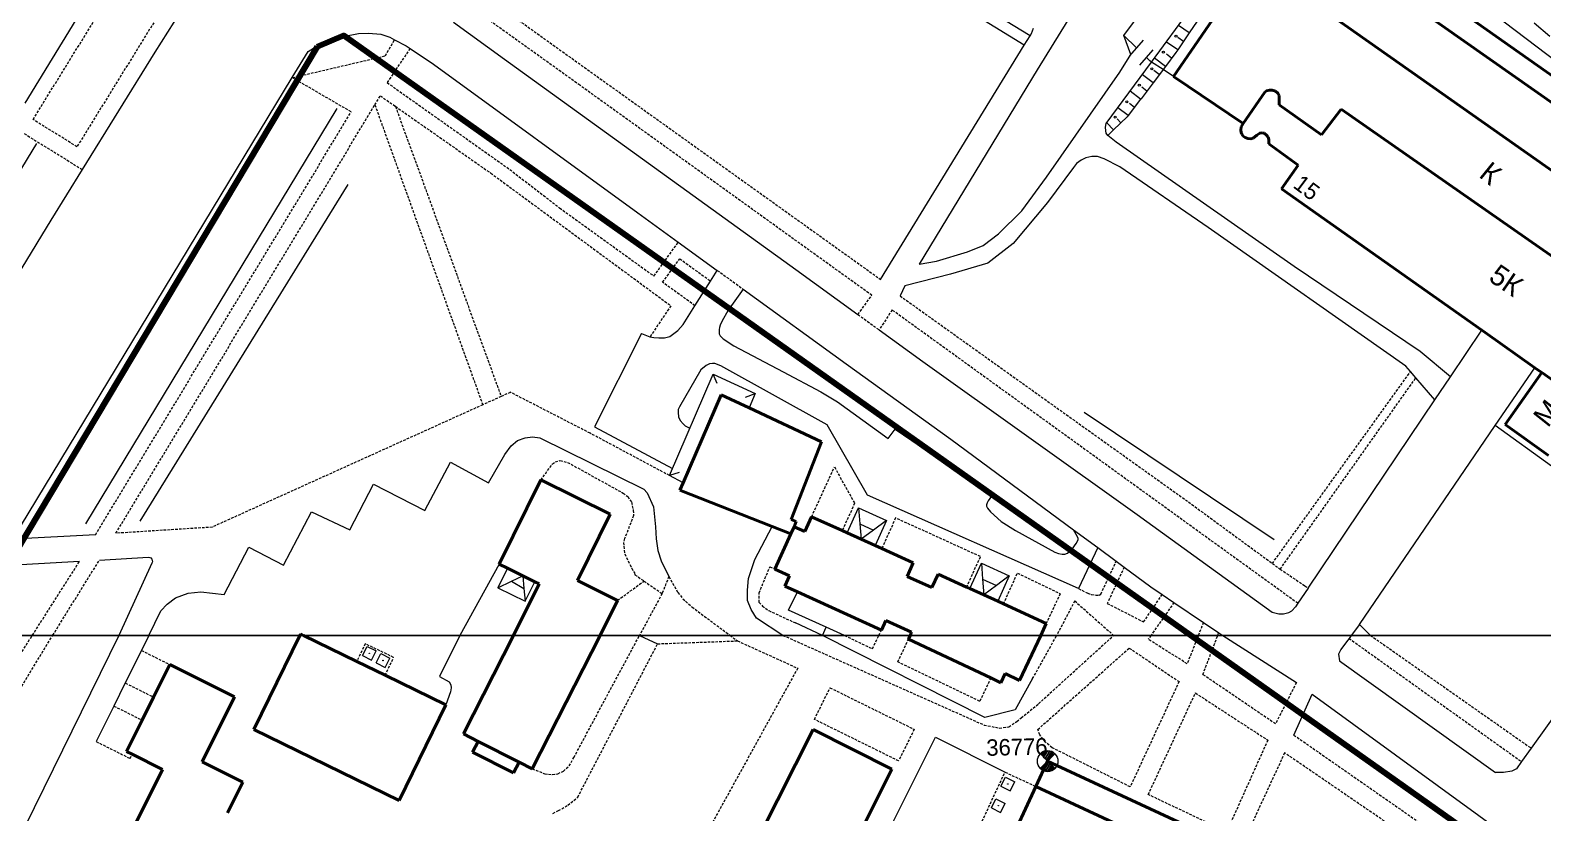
# Model space of a CAD drawing. Extents: x 1000 to 4000, y -5000 to -1000.
# Drawn here: x 2147.1 to 2441.4, y -2034.5 to -1882.3 of the extents above; entities that cross this region are included whole.
import ezdxf
from ezdxf.enums import TextEntityAlignment as Align

# ---------------------------------------------------------------- set-up
doc = ezdxf.new("R2010")
doc.units = 0
doc.header["$MEASUREMENT"] = 0
doc.linetypes.add('DASHED', pattern=[0.75, 0.5, -0.25])
for name, color, linetype in [('1', 7, 'CONTINUOUS'), ('11', 7, 'CONTINUOUS'), ('13', 7, 'CONTINUOUS'), ('17', 7, 'CONTINUOUS'), ('2', 7, 'CONTINUOUS'), ('24', 7, 'CONTINUOUS'), ('37', 7, 'CONTINUOUS'), ('40', 7, 'CONTINUOUS'), ('6', 7, 'CONTINUOUS'), ('7', 7, 'CONTINUOUS'), ('границы команд_1', 10, 'CONTINUOUS')]:
    doc.layers.add(name, color=color, linetype=linetype)
doc.styles.get("Standard").update_dxf_attribs({"font": 'txt', "height": 0.2})

msp = doc.modelspace()

# ---------------------------------------------------------------- linework, layer by layer
at = {"layer": '1', "color": 253, "linetype": 'Continuous', "lineweight": 0}
for p, q in [((2000, -2000), (3000, -2000)), ((3000, -2000), (2000, -2000))]:
    msp.add_line(p, q, dxfattribs=at)
at = {"layer": '11', "color": 253, "linetype": 'Continuous', "lineweight": 0}
for p, q in [((2340.54, -1885.24), (2305.58, -1863.66)), ((2359.92, -1883.34), (2374.46, -1863.47)), ((2427.73, -1875.95), (2444.35, -1888.6)), ((2362.4, -1885.76), (2359.92, -1883.34)), ((2361.09, -1887.27), (2363.71, -1884.25)), ((2362.99, -1889.12), (2365.61, -1886.1)), ((2364.98, -1888.27), (2364.3, -1887.61)), ((2365.32, -1888.5), (2364.98, -1888.27)), ((2367.55, -1889.94), (2365.32, -1888.5)), ((2369.6, -1891.28), (2367.55, -1889.94)), ((2266.09, -1941.31), (2256.91, -1959.43)), ((2256.91, -1959.43), (2272.09, -1967.54)), ((2443.12, -1967.1), (2432.17, -1959.21)), ((2238.39, -1986.15), (2230.7, -2000)), ((2301.26, -2000), (2296.04, -1997.59)), ((2230.7, -2000), (2226.76, -2007.98)), ((2332.88, -2015.98), (2301.26, -2000)), ((2226.76, -2007.98), (2228.62, -2009.06)), ((2228.62, -2009.06), (2228.97, -2009.65)), ((2228.97, -2009.65), (2229.01, -2010.19)), ((2342.16, -2008.42), (2338.77, -2014.47)), ((2228.92, -2010.97), (2228.01, -2013.53)), ((2229.01, -2010.19), (2228.92, -2010.97)), ((2338.77, -2014.47), (2332.88, -2015.98)), ((2303.84, -2058.63), (2323.28, -2019.82)), ((2323.28, -2019.82), (2336.79, -2026.59))]:
    msp.add_line(p, q, dxfattribs=at)
at = {"layer": '13', "color": 253, "linetype": 'Continuous', "lineweight": 40}
for p, q in [((2397.9, -1859.23), (2481.54, -1918.15)), ((2486.68, -1927.04), (2395.32, -1862.77)), ((2369.6, -1891.28), (2384.97, -1868.94)), ((2396.93, -1877.1), (2482.73, -1937.41)), ((2383.1, -1900.44), (2369.6, -1891.28)), ((2383.1, -1900.44), (2387.35, -1894.37)), ((2387.35, -1894.37), (2387.69, -1894.1)), ((2387.69, -1894.1), (2388.22, -1893.96)), ((2388.22, -1893.96), (2388.76, -1893.96)), ((2388.76, -1893.96), (2389.42, -1894.16)), ((2389.42, -1894.16), (2389.89, -1894.57)), ((2389.89, -1894.57), (2390.12, -1895)), ((2390.12, -1895), (2390.15, -1895.8)), ((2390.15, -1895.8), (2390.14, -1896.82)), ((2390.14, -1896.82), (2398.35, -1902.65)), ((2398.35, -1902.65), (2402.18, -1897.67)), ((2402.18, -1897.67), (2449.27, -1930.51)), ((2382.76, -1901.07), (2383.1, -1900.44)), ((2382.69, -1901.74), (2382.76, -1901.07)), ((2382.72, -1902.17), (2382.69, -1901.74)), ((2382.86, -1902.54), (2382.72, -1902.17)), ((2383.1, -1902.9), (2382.86, -1902.54)), ((2383.53, -1903.17), (2383.1, -1902.9)), ((2384.06, -1903.35), (2383.53, -1903.17)), ((2384.61, -1903.43), (2384.06, -1903.35)), ((2385.05, -1903.33), (2384.61, -1903.43)), ((2385.8, -1902.72), (2385.05, -1903.33)), ((2386.36, -1902.35), (2385.8, -1902.72)), ((2386.84, -1902.27), (2386.36, -1902.35)), ((2387.21, -1902.33), (2386.84, -1902.27)), ((2387.68, -1902.74), (2387.21, -1902.33)), ((2388, -1903.13), (2387.68, -1902.74)), ((2388.13, -1903.55), (2388, -1903.13)), ((2388.14, -1904.41), (2388.13, -1903.55)), ((2393.83, -1908.54), (2388.14, -1904.41)), ((2390.57, -1913.19), (2393.83, -1908.54)), ((2429.56, -1940.67), (2390.57, -1913.19)), ((2430.21, -1941.13), (2429.56, -1940.67)), ((2439.87, -1947.94), (2430.21, -1941.13)), ((2440.53, -1948.4), (2439.87, -1947.94)), ((2441.21, -1948.88), (2434.07, -1959.02)), ((2441.21, -1948.88), (2440.53, -1948.4)), ((2449.69, -1954.86), (2441.21, -1948.88)), ((2434.07, -1959.02), (2442.55, -1965))]:
    msp.add_line(p, q, dxfattribs=at)
at = {"layer": '2', "color": 253, "linetype": 'Continuous', "lineweight": 0}
msp.add_circle((2345.08, -2024.45), 2, dxfattribs=at)
msp.add_3dface([(2343.66, -2025.86), (2345.08, -2024.45), (2343.66, -2025.86)], dxfattribs=at)
at = {"layer": '24', "color": 253, "linetype": 'Continuous', "lineweight": 0}
for p, q in [((2356.6, -1868.09), (2343.03, -1890.04)), ((2341.69, -1883.37), (2319.88, -1870.12)), ((2146.12, -1896.5), (2161.07, -1872.11)), ((2171.44, -1886.6), (2176.39, -1878.78)), ((2365.32, -1888.5), (2373.03, -1878.02)), ((2208.03, -1883.55), (2211.03, -1882.94)), ((2211.03, -1882.94), (2212.97, -1882.89)), ((2212.97, -1882.89), (2215.32, -1883.09)), ((2215.32, -1883.09), (2217.1, -1883.65)), ((2229.52, -1880.72), (2239.41, -1887.91)), ((2341.69, -1883.37), (2341.97, -1882.92)), ((2341.97, -1882.92), (2342.31, -1881.89)), ((2361.29, -1887.04), (2359.92, -1883.34)), ((2201.22, -1886.42), (2202.95, -1885.36)), ((2202.95, -1885.36), (2204.46, -1884.62)), ((2204.46, -1884.62), (2208.03, -1883.55)), ((2217.1, -1883.65), (2218.03, -1884.15)), ((2218.03, -1884.15), (2220.26, -1885.34)), ((2220.26, -1885.34), (2221.04, -1885.86)), ((2221.04, -1885.86), (2225.57, -1888.91)), ((2312.57, -1930.77), (2340.54, -1885.24)), ((2340.54, -1885.24), (2341.69, -1883.37)), ((2157.3, -1909.42), (2171.44, -1886.6)), ((2198.13, -1891.53), (2201.22, -1886.42)), ((2225.57, -1888.91), (2265.35, -1917.82)), ((2239.41, -1887.91), (2269.76, -1909.87)), ((2356.5, -1900.48), (2365.32, -1888.5)), ((2359.12, -1890.44), (2361.29, -1887.04)), ((2143.75, -1981.27), (2198.13, -1891.53)), ((2343.03, -1890.04), (2320.12, -1927.84)), ((2344.87, -1910.89), (2359.12, -1890.44)), ((2356.34, -1901.18), (2356.5, -1900.48)), ((2356.39, -1901.85), (2356.34, -1901.18)), ((2356.5, -1902.3), (2356.39, -1901.85)), ((2356.77, -1902.81), (2356.5, -1902.3)), ((2358.44, -1904.07), (2356.77, -1902.81)), ((2393.02, -1928.29), (2358.44, -1904.07)), ((2151.22, -1919.23), (2157.3, -1909.42)), ((2350.11, -1909.02), (2345.06, -1915.83)), ((2350.73, -1908.22), (2350.11, -1909.02)), ((2351.62, -1907.56), (2350.73, -1908.22)), ((2352.53, -1907.13), (2351.62, -1907.56)), ((2353.67, -1906.9), (2352.53, -1907.13)), ((2354.76, -1906.9), (2353.67, -1906.9)), ((2356.1, -1907.3), (2354.76, -1906.9)), ((2359.14, -1908.85), (2356.1, -1907.3)), ((2376.32, -1920.67), (2359.14, -1908.85)), ((2269.76, -1909.87), (2296.09, -1928.82)), ((2340.06, -1917.44), (2344.87, -1910.89)), ((2265.35, -1917.82), (2273.23, -1923.53)), ((2335.53, -1921.92), (2340.06, -1917.44)), ((2345.06, -1915.83), (2338.38, -1923.77)), ((2128.29, -1956.6), (2151.22, -1919.23)), ((2414.79, -1947.63), (2376.32, -1920.67)), ((2273.23, -1923.53), (2280.81, -1929.01)), ((2329.48, -1925.41), (2332.56, -1924.21)), ((2332.56, -1924.21), (2335.53, -1921.92)), ((2338.38, -1923.77), (2333.47, -1927.59)), ((2320.12, -1927.84), (2323.44, -1927.2)), ((2323.44, -1927.2), (2329.48, -1925.41)), ((2279.5, -1931.09), (2280.81, -1929.01)), ((2296.09, -1928.82), (2308.17, -1937.59)), ((2326.18, -1929.76), (2317.28, -1932.04)), ((2333.47, -1927.59), (2326.18, -1929.76)), ((2417.55, -1944.81), (2393.02, -1928.29)), ((2276.47, -1935.88), (2279.5, -1931.09)), ((2285.86, -1932.67), (2282.93, -1936.77)), ((2285.86, -1932.67), (2305.88, -1947.16)), ((2317.28, -1932.04), (2316.37, -1933.97)), ((2274.16, -1939.52), (2276.47, -1935.88)), ((2281.7, -1938.97), (2281.36, -1939.67)), ((2282.93, -1936.77), (2281.7, -1938.97)), ((2266.09, -1941.31), (2267.7, -1941.97)), ((2267.7, -1941.97), (2268.48, -1942.1)), ((2268.48, -1942.1), (2269.43, -1942.14)), ((2269.43, -1942.14), (2270.53, -1942.14)), ((2270.53, -1942.14), (2271.61, -1941.88)), ((2271.61, -1941.88), (2273.13, -1940.68)), ((2273.13, -1940.68), (2274.16, -1939.52)), ((2281.24, -1940.13), (2281.16, -1940.5)), ((2281.16, -1940.5), (2281.16, -1940.94)), ((2281.16, -1940.94), (2281.16, -1941.35)), ((2281.16, -1941.35), (2281.37, -1941.76)), ((2281.36, -1939.67), (2281.24, -1940.13)), ((2281.37, -1941.76), (2281.94, -1942.3)), ((2312.3, -1940.59), (2320.78, -1946.75)), ((2423.45, -1949.75), (2429.56, -1940.67)), ((2281.94, -1942.3), (2284.06, -1943.69)), ((2284.06, -1943.69), (2293.61, -1948.75)), ((2423.45, -1949.75), (2417.55, -1944.81)), ((2278.67, -1947.51), (2277.59, -1948.35)), ((2279.28, -1947.18), (2278.67, -1947.51)), ((2279.86, -1947.12), (2279.28, -1947.18)), ((2280.33, -1947.15), (2279.86, -1947.12)), ((2281.53, -1947.6), (2280.33, -1947.15)), ((2302.21, -1959.06), (2281.53, -1947.6)), ((2305.88, -1947.16), (2326.26, -1961.84)), ((2320.78, -1946.75), (2362.49, -1976.51)), ((2415.7, -1948.69), (2414.79, -1947.63)), ((2432.17, -1959.21), (2439.87, -1947.94)), ((2277.59, -1948.35), (2273.45, -1955.57)), ((2293.61, -1948.75), (2300.96, -1952.62)), ((2416.74, -1949.89), (2415.7, -1948.69)), ((2420.45, -1954.2), (2416.74, -1949.89)), ((2420.45, -1954.2), (2423.45, -1949.75)), ((2300.96, -1952.62), (2304.2, -1954.56)), ((2273.45, -1955.57), (2273.2, -1956.1)), ((2273.2, -1956.1), (2273.2, -1956.63)), ((2273.2, -1956.63), (2273.26, -1957.49)), ((2304.2, -1954.56), (2314.06, -1961.73)), ((2395.8, -1990.82), (2420.45, -1954.2)), ((2273.26, -1957.49), (2273.62, -1958.21)), ((2273.62, -1958.21), (2274.15, -1958.85)), ((2274.15, -1958.85), (2274.56, -1959.27)), ((2274.56, -1959.27), (2275.47, -1959.7)), ((2310.03, -1972.71), (2302.21, -1959.06)), ((2405.75, -1997.86), (2432.17, -1959.21)), ((2240.74, -1963.14), (2241.95, -1962.08)), ((2241.95, -1962.08), (2243.41, -1961.56)), ((2243.41, -1961.56), (2244.83, -1961.42)), ((2244.83, -1961.42), (2246.26, -1961.57)), ((2246.26, -1961.57), (2266.53, -1971.55)), ((2314.06, -1961.73), (2315.42, -1959.88)), ((2315.42, -1959.88), (2334.3, -1972.76)), ((2326.26, -1961.84), (2350.11, -1979.45)), ((2236.33, -1970.34), (2239.47, -1964.82)), ((2239.47, -1964.82), (2240.74, -1963.14)), ((2223.91, -1975.71), (2228.88, -1966.31)), ((2228.88, -1966.31), (2236.33, -1970.34)), ((2209.3, -1979.47), (2213.9, -1970.62)), ((2213.9, -1970.62), (2223.91, -1975.71)), ((2266.53, -1971.55), (2267.18, -1972.31)), ((2267.18, -1972.31), (2268.41, -1975.02)), ((2351.09, -1990.9), (2310.03, -1972.71)), ((2333.32, -1974.23), (2333.2, -1974.61)), ((2333.53, -1973.82), (2333.32, -1974.23)), ((2334.3, -1972.76), (2333.53, -1973.82)), ((2196.39, -1986.34), (2201.86, -1976)), ((2201.86, -1976), (2209.3, -1979.47)), ((2268.41, -1975.02), (2268.76, -1978.87)), ((2333.2, -1974.61), (2333.2, -1974.88)), ((2333.2, -1974.88), (2333.38, -1975.23)), ((2333.38, -1975.23), (2333.94, -1975.96)), ((2333.94, -1975.96), (2336.02, -1977.87)), ((2362.49, -1976.51), (2388.75, -1995.49)), ((2159.85, -1980.42), (2143.75, -1981.27)), ((2268.76, -1978.87), (2268.95, -1981.23)), ((2288.13, -1985.24), (2291.47, -1978.85)), ((2336.02, -1977.87), (2338.8, -1979.63)), ((2338.8, -1979.63), (2346.49, -1983.8)), ((2350.11, -1979.45), (2354.82, -1982.93)), ((2350.62, -1980.39), (2350.11, -1979.45)), ((2351, -1981.07), (2350.62, -1980.39)), ((2184.88, -1992.04), (2189.7, -1982.86)), ((2189.7, -1982.86), (2196.39, -1986.34)), ((2268.95, -1981.23), (2269.22, -1983.47)), ((2348.92, -1984.01), (2349.86, -1983.24)), ((2349.86, -1983.24), (2350.65, -1982.15)), ((2350.65, -1982.15), (2351, -1981.42)), ((2351, -1981.42), (2351, -1981.07)), ((2354.82, -1982.93), (2351.09, -1990.9)), ((2354.82, -1982.93), (2358.43, -1985.59)), ((2140.57, -1986.51), (2156.74, -1985.58)), ((2160.6, -1985.35), (2170.07, -1984.81)), ((2170.82, -1985.98), (2164.36, -2000)), ((2170.07, -1984.81), (2170.39, -1984.84)), ((2170.39, -1984.84), (2170.58, -1984.95)), ((2170.58, -1984.95), (2170.77, -1985.16)), ((2170.77, -1985.16), (2170.88, -1985.46)), ((2170.9, -1985.67), (2170.82, -1985.98)), ((2170.88, -1985.46), (2170.9, -1985.67)), ((2269.22, -1983.47), (2269.88, -1985.48)), ((2269.88, -1985.48), (2271.37, -1988.54)), ((2286.91, -1988.91), (2288.13, -1985.24)), ((2346.49, -1983.8), (2347.18, -1984.09)), ((2347.18, -1984.09), (2347.89, -1984.24)), ((2347.89, -1984.24), (2348.42, -1984.21)), ((2348.42, -1984.21), (2348.92, -1984.01)), ((2358.43, -1985.59), (2359.99, -1986.75)), ((2286.72, -1991.18), (2286.91, -1988.91)), ((2359.99, -1986.75), (2365.16, -1990.57)), ((2175.38, -1992.73), (2177.86, -1991.82)), ((2177.86, -1991.82), (2180.31, -1991.52)), ((2180.31, -1991.52), (2184.88, -1992.04)), ((2286.72, -1993.21), (2286.72, -1991.18)), ((2294.66, -1995.09), (2296.43, -1991.55)), ((2365.16, -1990.57), (2367.36, -1992.06)), ((2367.36, -1992.06), (2369.66, -1993.61)), ((2395.8, -1990.82), (2393.75, -1993.76)), ((2172.56, -1995.22), (2173.8, -1993.9)), ((2173.8, -1993.9), (2175.38, -1992.73)), ((2287.38, -1994.96), (2286.72, -1993.21)), ((2288.41, -1996.65), (2287.38, -1994.96)), ((2302, -1998.38), (2294.66, -1995.09)), ((2369.66, -1993.61), (2375.43, -1997.51)), ((2392.59, -1995.23), (2393.28, -1994.43)), ((2393.75, -1993.76), (2393.28, -1994.43)), ((2170.22, -2000), (2172.56, -1995.22)), ((2293.59, -2000), (2288.41, -1996.65)), ((2375.43, -1997.51), (2378.37, -1999.5)), ((2388.75, -1995.49), (2390.08, -1995.83)), ((2390.08, -1995.83), (2390.99, -1995.78)), ((2390.99, -1995.78), (2391.99, -1995.54)), ((2391.99, -1995.54), (2392.59, -1995.23)), ((2405.75, -1997.86), (2404.16, -2000)), ((2405.75, -1997.86), (2406.05, -1998.12)), ((2406.05, -1998.12), (2407.9, -2000)), ((2164.36, -2000), (2140.96, -2047.71)), ((2170.22, -2000), (2168.77, -2002.93)), ((2265.68, -2000), (2269.2, -2001.64)), ((2301.26, -2000), (2302, -1998.38)), ((2305.57, -2000), (2302, -1998.38)), ((2378.37, -1999.5), (2379.16, -2000)), ((2379.16, -2000), (2393.48, -2009.19)), ((2403.73, -2000.59), (2403.23, -2001.26)), ((2404.16, -2000), (2403.73, -2000.59)), ((2454.84, -2000), (2439.17, -2021.94)), ((2168.77, -2002.93), (2165.63, -2009.26)), ((2402.11, -2002.72), (2401.68, -2003.67)), ((2401.68, -2003.67), (2401.85, -2004.93)), ((2403.23, -2001.26), (2402.11, -2002.72)), ((2401.85, -2004.93), (2432.21, -2026.68)), ((2165.63, -2009.26), (2163.4, -2013.74)), ((2392.99, -2019.38), (2396.53, -2011.41)), ((2396.53, -2011.41), (2468.72, -2063.94)), ((2163.4, -2013.74), (2159.97, -2020.65)), ((2437.3, -2024.56), (2436.3, -2025.95)), ((2439.17, -2021.94), (2437.3, -2024.56)), ((2433.78, -2026.69), (2432.21, -2026.68)), ((2435.41, -2026.4), (2433.78, -2026.69)), ((2436.3, -2025.95), (2435.41, -2026.4))]:
    msp.add_line(p, q, dxfattribs=at)
at = {"layer": '24', "color": 253, "linetype": 'DASHED', "lineweight": 0}
for p, q in [((2229.32, -1871.19), (2312.57, -1930.77)), ((2147.68, -1899.67), (2164.97, -1871.73)), ((2254.07, -1893.02), (2227.6, -1874.04)), ((2173.53, -1877.02), (2156.23, -1904.97)), ((2216.23, -1887.3), (2218.03, -1884.15)), ((2221.04, -1885.86), (2216.57, -1892.5)), ((2198.13, -1891.53), (2216.23, -1887.3)), ((2209.58, -1898.19), (2198.13, -1891.53)), ((2214.19, -1896.83), (2215.26, -1895.07)), ((2215.26, -1895.07), (2218.18, -1897.11)), ((2216.57, -1892.5), (2240.43, -1909.38)), ((2310.88, -1933.86), (2254.07, -1893.02)), ((2163.82, -1980.14), (2214.19, -1896.83)), ((2214.19, -1896.83), (2235.18, -1955.16)), ((2218.18, -1897.11), (2238.76, -1953.55)), ((2218.18, -1897.11), (2236.75, -1910.1)), ((2156.23, -1904.97), (2147.68, -1899.67)), ((2159.85, -1980.42), (2209.58, -1898.19)), ((2145.98, -1902.42), (2157.3, -1909.42)), ((2240.43, -1909.38), (2250.14, -1916.87)), ((2236.75, -1910.1), (2271.78, -1935.9)), ((2250.14, -1916.87), (2268.48, -1930.11)), ((2268.48, -1930.11), (2273.23, -1923.53)), ((2270.18, -1931.34), (2273.5, -1926.75)), ((2273.5, -1926.75), (2279.5, -1931.09)), ((2280.81, -1929.01), (2285.86, -1932.67)), ((2276.47, -1935.88), (2270.18, -1931.34)), ((2271.78, -1935.9), (2267.7, -1941.97)), ((2308.17, -1937.59), (2310.88, -1933.86)), ((2316.37, -1933.97), (2372.5, -1974.06)), ((2308.17, -1937.59), (2312.3, -1940.59)), ((2314.82, -1936.72), (2312.3, -1940.59)), ((2393.75, -1993.76), (2314.82, -1936.72)), ((2388.81, -1986.01), (2415.7, -1948.69)), ((2390.33, -1987.12), (2416.74, -1949.89)), ((2238.76, -1953.55), (2235.18, -1955.16)), ((2240.57, -1952.73), (2238.76, -1953.55)), ((2256.08, -1960.69), (2240.57, -1952.73)), ((2235.18, -1955.16), (2182.59, -1978.92)), ((2271.49, -1968.91), (2256.08, -1960.69)), ((2246.48, -1969.78), (2248.72, -1966.67)), ((2248.72, -1966.67), (2249.33, -1966.25)), ((2249.33, -1966.25), (2250.21, -1966.02)), ((2250.21, -1966.02), (2251.7, -1966.36)), ((2251.7, -1966.36), (2262.48, -1972.33)), ((2299.16, -1976.92), (2303.61, -1967.25)), ((2303.61, -1967.25), (2307.53, -1974.32)), ((2262.48, -1972.33), (2263.39, -1973.01)), ((2263.39, -1973.01), (2264.12, -1974.08)), ((2264.12, -1974.08), (2264.47, -1975.69)), ((2307.53, -1974.32), (2305.12, -1979.62)), ((2372.5, -1974.06), (2388.81, -1986.01)), ((2264.5, -1976.72), (2262.79, -1981.19)), ((2264.47, -1975.69), (2264.5, -1976.72)), ((2315.5, -1977.17), (2312.8, -1983.12)), ((2332.02, -1984.68), (2315.5, -1977.17)), ((2182.57, -1978.96), (2163.82, -1980.14)), ((2182.59, -1978.92), (2182.57, -1978.96)), ((2262.79, -1981.19), (2262.56, -1981.99)), ((2262.56, -1981.99), (2262.63, -1982.68)), ((2262.63, -1982.68), (2262.82, -1984.17)), ((2147.54, -2000), (2156.74, -1985.58)), ((2151.5, -2000), (2160.6, -1985.35)), ((2262.82, -1984.17), (2264.16, -1986.92)), ((2329.32, -1990.63), (2332.02, -1984.68)), ((2355.43, -1991.98), (2358.43, -1985.59)), ((2388.81, -1986.01), (2390.33, -1987.12)), ((2264.16, -1986.92), (2264.69, -1987.84)), ((2264.69, -1987.84), (2264.8, -1988.22)), ((2264.8, -1988.22), (2266.56, -1989.44)), ((2271.37, -1988.54), (2270.08, -1991.88)), ((2271.37, -1988.54), (2273.16, -1991.69)), ((2288.93, -1991.74), (2291.05, -1986.69)), ((2291.05, -1986.69), (2292.01, -1987.1)), ((2336.49, -1993.89), (2339.2, -1987.91)), ((2339.2, -1987.91), (2347.55, -1991.9)), ((2359.99, -1986.75), (2356.68, -1993.77)), ((2390.33, -1987.12), (2395.13, -1990.36)), ((2261.4, -1993.2), (2266.56, -1989.44)), ((2270.08, -1991.88), (2265.68, -2000)), ((2266.56, -1989.44), (2270.08, -1991.88)), ((2273.16, -1991.69), (2274.1, -1992.87)), ((2288.93, -1992.83), (2288.93, -1991.74)), ((2347.55, -1991.9), (2344.8, -1997.66)), ((2351.09, -1990.9), (2352.88, -1991.79)), ((2352.88, -1991.79), (2353.65, -1992.07)), ((2353.65, -1992.07), (2354.46, -1992.15)), ((2354.46, -1992.15), (2355.11, -1992.15)), ((2355.11, -1992.15), (2355.43, -1991.98)), ((2363.75, -1997.4), (2367.36, -1992.06)), ((2395.13, -1990.36), (2395.8, -1990.82)), ((2274.1, -1992.87), (2275.88, -1994.47)), ((2275.88, -1994.47), (2283.3, -2000)), ((2288.98, -1993.58), (2288.93, -1992.83)), ((2288.98, -1993.58), (2289.59, -1994.29)), ((2289.59, -1994.29), (2290.82, -1995.19)), ((2350.36, -1993.3), (2346.85, -2000)), ((2350.36, -1993.3), (2357.93, -2000)), ((2356.68, -1993.77), (2363.75, -1997.4)), ((2369.66, -1993.61), (2365.21, -2000)), ((2290.82, -1995.19), (2296.04, -1997.59)), ((2374.43, -2000), (2375.43, -1997.51)), ((2114.64, -2060.43), (2151.5, -2000)), ((2130.79, -2026.64), (2147.54, -2000)), ((2252.91, -2023.74), (2265.68, -2000)), ((2283.3, -2000), (2284.73, -2001.07)), ((2293.59, -2000), (2332.73, -2017.44)), ((2305.57, -2000), (2310.98, -2002.6)), ((2310.98, -2002.6), (2312.24, -2000)), ((2312.24, -2000), (2312.75, -1998.96)), ((2315.95, -2005.15), (2318, -2000.71)), ((2342.16, -2008.42), (2346.85, -2000)), ((2343.32, -2013.29), (2357.93, -2000)), ((2365.21, -2000), (2364.67, -2000.77)), ((2372.23, -2005.52), (2364.67, -2000.77)), ((2374.43, -2000), (2372.23, -2005.52)), ((2375.3, -2007.62), (2378.18, -2000)), ((2378.18, -2000), (2378.37, -1999.5)), ((2403.73, -2000.59), (2437.3, -2024.56)), ((2407.9, -2000), (2439.17, -2021.94)), ((2168.77, -2002.93), (2174.31, -2005.69)), ((2253.66, -2031.46), (2269.2, -2001.64)), ((2269.2, -2001.64), (2284.73, -2001.07)), ((2284.73, -2001.07), (2296.45, -2006.39)), ((2343.17, -2018.29), (2360.97, -2002.47)), ((2360.97, -2002.47), (2370.65, -2008.99)), ((2296.45, -2006.39), (2277.54, -2040.62)), ((2331.86, -2012.83), (2315.95, -2005.15)), ((2165.63, -2009.26), (2171.15, -2012.02)), ((2334.04, -2008.29), (2331.86, -2012.83)), ((2370.65, -2008.99), (2361.14, -2029.46)), ((2389.42, -2017.21), (2375.3, -2007.62)), ((2393.48, -2009.19), (2389.42, -2017.21)), ((2299.71, -2016.34), (2302.74, -2010.19)), ((2302.74, -2010.19), (2319.12, -2018.27)), ((2364.66, -2030.96), (2373.84, -2011.2)), ((2373.84, -2011.2), (2387.91, -2020.38)), ((2163.4, -2013.74), (2168.92, -2016.49)), ((2339.94, -2016.06), (2343.32, -2013.29)), ((2316.09, -2024.42), (2299.71, -2016.34)), ((2319.12, -2018.27), (2316.09, -2024.42)), ((2332.73, -2017.44), (2335.68, -2018.02)), ((2335.68, -2018.02), (2337.54, -2017.78)), ((2337.54, -2017.78), (2339.11, -2016.73)), ((2339.11, -2016.73), (2339.94, -2016.06)), ((2343.55, -2019.34), (2343.17, -2018.29)), ((2159.97, -2020.65), (2166.56, -2023.94)), ((2344.68, -2020.78), (2343.55, -2019.34)), ((2345.97, -2021.84), (2344.68, -2020.78)), ((2387.91, -2020.38), (2379.91, -2038.21)), ((2392.99, -2019.38), (2465.48, -2069.9)), ((2166.56, -2023.94), (2166.97, -2023.12)), ((2252, -2025.4), (2252.91, -2023.74)), ((2361.14, -2029.46), (2345.97, -2021.84)), ((2391.19, -2022.85), (2383.49, -2039.47)), ((2414.31, -2038.67), (2391.19, -2022.85)), ((2244.8, -2025.97), (2247.25, -2026.91)), ((2247.25, -2026.91), (2248.68, -2027.07)), ((2248.68, -2027.07), (2249.81, -2026.91)), ((2249.81, -2026.91), (2250.87, -2026.39)), ((2250.87, -2026.39), (2252, -2025.4)), ((2249.89, -2034.09), (2251.71, -2033.03)), ((2251.71, -2033.03), (2253.66, -2031.46)), ((2379.91, -2038.21), (2364.66, -2030.96)), ((2248.84, -2034.62), (2249.89, -2034.09))]:
    msp.add_line(p, q, dxfattribs=at)
at = {"layer": '37', "color": 253, "linetype": 'Continuous', "lineweight": 0}
for p, q in [((2374.92, -1879.54), (2372.65, -1882.84)), ((2372.65, -1882.84), (2370.39, -1886.13)), ((2372.65, -1882.84), (2370.55, -1881.39)), ((2442.79, -1883.55), (2439.74, -1880.97)), ((2370.39, -1886.13), (2368.18, -1884.62)), ((2370.39, -1886.13), (2370.05, -1886.62)), ((2371.52, -1884.49), (2370.39, -1883.71)), ((2368, -1889.34), (2365.88, -1887.74)), ((2370.05, -1886.62), (2368, -1889.34)), ((2369.2, -1887.75), (2368.19, -1886.98)), ((2365.59, -1892.54), (2363.51, -1890.97)), ((2368, -1889.34), (2365.59, -1892.54)), ((2366.79, -1890.94), (2365.76, -1890.16)), ((2363.18, -1895.73), (2361.14, -1894.17)), ((2365.59, -1892.54), (2363.26, -1895.63)), ((2364.4, -1894.14), (2363.4, -1893.38)), ((2360.75, -1898.91), (2358.77, -1897.39)), ((2363.18, -1895.73), (2360.75, -1898.91)), ((2361.97, -1897.32), (2361.01, -1896.59)), ((2363.26, -1895.63), (2363.18, -1895.73)), ((2357.91, -1901.71), (2356.59, -1900.35)), ((2360.55, -1899.17), (2357.91, -1901.71)), ((2359.35, -1900.33), (2358.62, -1899.57)), ((2360.75, -1898.91), (2360.55, -1899.17)), ((2357.91, -1901.71), (2356.77, -1902.81))]:
    msp.add_line(p, q, dxfattribs=at)
for centre in [(2370.06, -1883.48), (2367.6, -1886.57), (2365.34, -1889.8), (2362.92, -1892.98), (2360.49, -1896.22), (2358.24, -1899.2)]:
    msp.add_circle(centre, 0.2, dxfattribs=at)
at = {"layer": '40', "color": 253, "linetype": 'Continuous', "lineweight": 0}
for p, q in [((2157.96, -1978.32), (2206.85, -1897.55)), ((2128.38, -1937.16), (2148.4, -1904.37)), ((2168.53, -1977.8), (2208.97, -1912.3)), ((2352.17, -1956.59), (2389.14, -1981.33))]:
    msp.add_line(p, q, dxfattribs=at)
at = {"layer": '6', "color": 253, "linetype": 'Continuous', "lineweight": 40}
for p, q in [((2274.15, -1970.32), (2281.55, -1953.2)), ((2281.55, -1953.2), (2286.99, -1955.75)), ((2286.99, -1955.75), (2301.09, -1962.37)), ((2301.09, -1962.37), (2295.16, -1977.46)), ((2238.39, -1986.15), (2246.48, -1969.78)), ((2246.48, -1969.78), (2259.97, -1976.45)), ((2273.51, -1971.79), (2274.15, -1970.32)), ((2291.47, -1978.85), (2273.51, -1971.79)), ((2259.97, -1976.45), (2253.6, -1989.35)), ((2295.16, -1977.46), (2296.15, -1977.86)), ((2299.16, -1976.92), (2297.85, -1979.81)), ((2305.12, -1979.62), (2299.16, -1976.92)), ((2295.11, -1980.28), (2291.47, -1978.85)), ((2295.11, -1980.28), (2292.01, -1987.1)), ((2295.76, -1978.86), (2295.11, -1980.28)), ((2296.15, -1977.86), (2295.76, -1978.86)), ((2297.85, -1979.81), (2295.76, -1978.86)), ((2306.08, -1980.06), (2305.12, -1979.62)), ((2308.8, -1981.3), (2306.08, -1980.06)), ((2311.51, -1982.53), (2308.8, -1981.3)), ((2312.8, -1983.12), (2311.51, -1982.53)), ((2318.94, -1985.91), (2312.8, -1983.12)), ((2239.97, -1986.93), (2238.39, -1986.15)), ((2317.74, -1988.53), (2318.94, -1985.91)), ((2242.95, -1988.4), (2239.97, -1986.93)), ((2245.32, -1989.58), (2242.95, -1988.4)), ((2292.01, -1987.1), (2294.86, -1988.39)), ((2294.86, -1988.39), (2293.94, -1990.41)), ((2322.56, -1990.72), (2317.74, -1988.53)), ((2323.76, -1988.1), (2322.56, -1990.72)), ((2329.32, -1990.63), (2323.76, -1988.1)), ((2246.14, -1989.99), (2241.19, -2000)), ((2246.14, -1989.99), (2245.32, -1989.58)), ((2253.6, -1989.35), (2261.4, -1993.2)), ((2293.94, -1990.41), (2296.43, -1991.55)), ((2296.43, -1991.55), (2312.75, -1998.96)), ((2329.93, -1990.91), (2329.32, -1990.63)), ((2332.65, -1992.14), (2329.93, -1990.91)), ((2335.37, -1993.38), (2332.65, -1992.14)), ((2261.4, -1993.2), (2258.04, -2000)), ((2336.49, -1993.89), (2335.37, -1993.38)), ((2344.8, -1997.66), (2336.49, -1993.89)), ((2312.75, -1998.96), (2313.59, -1997.11)), ((2313.59, -1997.11), (2318.62, -1999.4)), ((2344.8, -1997.66), (2343.73, -2000)), ((2190.65, -2018.29), (2199.58, -2000)), ((2199.58, -2000), (2199.72, -1999.72)), ((2199.72, -1999.72), (2200.29, -2000)), ((2200.29, -2000), (2210.67, -2005.07)), ((2231.43, -2019.16), (2241.19, -2000)), ((2258.04, -2000), (2244.8, -2025.97)), ((2318, -2000.71), (2318.34, -2000)), ((2318, -2000.71), (2334.04, -2008.29)), ((2318.34, -2000), (2318.62, -1999.4)), ((2339.59, -2008.76), (2343.73, -2000)), ((2171.15, -2012.02), (2174.31, -2005.69)), ((2174.31, -2005.69), (2186.89, -2011.96)), ((2210.67, -2005.07), (2216.18, -2007.76)), ((2216.18, -2007.76), (2228.01, -2013.53)), ((2334.04, -2008.29), (2335.96, -2009.2)), ((2335.96, -2009.2), (2336.79, -2007.44)), ((2336.79, -2007.44), (2339.59, -2008.76)), ((2168.92, -2016.49), (2171.15, -2012.02)), ((2186.89, -2011.96), (2180.57, -2024.62)), ((2228.01, -2013.53), (2218.94, -2032.11)), ((2165.88, -2022.58), (2168.92, -2016.49)), ((2218.94, -2032.11), (2190.65, -2018.29)), ((2289.11, -2038.88), (2299.46, -2018.33)), ((2299.46, -2018.33), (2314.78, -2026.04)), ((2234.27, -2020.61), (2231.43, -2019.16)), ((2233.2, -2022.7), (2234.27, -2020.61)), ((2234.27, -2020.61), (2242.24, -2024.67)), ((2166.97, -2023.12), (2165.88, -2022.58)), ((2172.9, -2026.08), (2166.97, -2023.12)), ((2241.17, -2026.76), (2233.2, -2022.7)), ((2345.08, -2024.45), (2342.79, -2029.38)), ((2375.92, -2038.78), (2345.08, -2024.45)), ((2158.23, -2055.48), (2172.9, -2026.08)), ((2180.57, -2024.62), (2188.5, -2028.58)), ((2242.24, -2024.67), (2241.17, -2026.76)), ((2244.8, -2025.97), (2242.24, -2024.67)), ((2314.78, -2026.04), (2304.43, -2046.59)), ((2188.5, -2028.58), (2185.54, -2034.53)), ((2337.11, -2041.64), (2342.79, -2029.38)), ((2342.79, -2029.38), (2373.63, -2043.71))]:
    msp.add_line(p, q, dxfattribs=at)
at = {"layer": '7', "color": 253, "linetype": 'Continuous', "lineweight": 0}
for p, q in [((2271.49, -1968.91), (2280.03, -1949.17)), ((2280.77, -1951.03), (2280.03, -1949.17)), ((2280.03, -1949.17), (2288.18, -1952.99)), ((2286.3, -1953.67), (2288.18, -1952.99)), ((2288.18, -1952.99), (2286.99, -1955.75)), ((2273.41, -1968.32), (2271.49, -1968.91)), ((2274.15, -1970.32), (2271.49, -1968.91)), ((2306.08, -1980.06), (2308.28, -1975.22)), ((2308.28, -1975.22), (2313.72, -1977.69)), ((2308.28, -1975.22), (2308.55, -1978.34)), ((2308.55, -1978.34), (2311.2, -1979.54)), ((2308.55, -1978.34), (2308.8, -1981.3)), ((2311.2, -1979.54), (2308.8, -1981.3)), ((2313.72, -1977.69), (2311.2, -1979.54)), ((2313.72, -1977.69), (2311.51, -1982.53)), ((2329.93, -1990.91), (2332.19, -1985.94)), ((2332.19, -1985.94), (2337.63, -1988.41)), ((2332.19, -1985.94), (2332.42, -1989.04)), ((2239.97, -1986.93), (2238.09, -1990.73)), ((2240.76, -1989.45), (2242.95, -1988.4)), ((2242.95, -1988.4), (2243.2, -1990.89)), ((2332.42, -1989.04), (2335.14, -1990.28)), ((2332.42, -1989.04), (2332.65, -1992.14)), ((2337.63, -1988.41), (2335.14, -1990.28)), ((2337.63, -1988.41), (2335.37, -1993.38)), ((2238.09, -1990.73), (2240.76, -1989.45)), ((2238.09, -1990.73), (2243.45, -1993.38)), ((2240.76, -1989.45), (2243.2, -1990.89)), ((2243.2, -1990.89), (2243.45, -1993.38)), ((2243.45, -1993.38), (2245.32, -1989.58)), ((2335.14, -1990.28), (2332.65, -1992.14)), ((2211.77, -2003.94), (2212.66, -2002.15)), ((2211.77, -2003.94), (2213.56, -2004.83)), ((2212.66, -2002.15), (2214.45, -2003.04)), ((2213.56, -2004.83), (2214.45, -2003.04)), ((2214.43, -2005.33), (2215.32, -2003.54)), ((2215.32, -2003.54), (2217.11, -2004.44)), ((2214.43, -2005.33), (2216.21, -2006.23)), ((2216.21, -2006.23), (2217.11, -2004.44)), ((2336, -2029.35), (2336.89, -2027.56)), ((2336, -2029.35), (2337.78, -2030.25)), ((2336.89, -2027.56), (2338.68, -2028.46)), ((2337.78, -2030.25), (2338.68, -2028.46)), ((2334.14, -2033.56), (2335.03, -2031.78)), ((2335.03, -2031.78), (2336.82, -2032.67)), ((2335.92, -2034.46), (2336.82, -2032.67)), ((2334.14, -2033.56), (2335.92, -2034.46))]:
    msp.add_line(p, q, dxfattribs=at)
at = {"layer": '7', "color": 253, "linetype": 'DASHED', "lineweight": 0}
for p, q in [((2212.31, -2001.63), (2210.67, -2005.07)), ((2217.84, -2004.28), (2212.31, -2001.63)), ((2216.18, -2007.76), (2217.84, -2004.28)), ((2331.08, -2038.88), (2336.79, -2026.59)), ((2336.79, -2026.59), (2342.79, -2029.38))]:
    msp.add_line(p, q, dxfattribs=at)
at = {"layer": '7', "color": 253, "linetype": 'Continuous', "lineweight": 0}
for centre in [(2213.11, -2003.49), (2215.77, -2004.89), (2337.34, -2028.91), (2335.48, -2033.12)]:
    msp.add_ellipse(centre, major_axis=(0.029, 0.029), ratio=1, start_param=5.033506454764728, end_param=11.31669176194431, dxfattribs=at)
at = {"layer": 'границы команд_1', "color": 6, "lineweight": 100}
msp.add_lwpolyline([(2202.96, -1885.55), (1968.34, -2278.57), (2709.12, -2695.15), (2878.09, -2362.16), (2873.74, -2354.57), (2208.14, -1883.34)], close=True, dxfattribs=at)

# ---------------------------------------------------------------- texts
at = {"layer": '17', "color": 253, "linetype": 'Continuous', "lineweight": 0}
for s, height, rotation, p in [('К', 4, 320.8893, (2431.27, -1910.14)), ('15', 3.2, 323.0714, (2395.5, -1912.94)), ('5К', 4, 325.6952, (2434.29, -1930.97)), ('М', 4, 51.6521, (2442.22, -1956.76))]:
    msp.add_text(s, height=height, rotation=rotation, dxfattribs=at).set_placement(p, align=Align.MIDDLE)
at = {"layer": '2', "color": 253, "linetype": 'Continuous', "lineweight": 0}
msp.add_text('36776', height=3.2, rotation=1.3939, dxfattribs=at).set_placement((2339.1, -2021.7), align=Align.MIDDLE)

# ---------------------------------------------------------------- meshes
mesh = msp.add_polyface(dxfattribs=at)
corners = [(2346.49, -2023.04), (2346.21, -2022.8), (2345.37, -2024.16), (2346.13, -2022.76), (2345.08, -2024.45), (2345.87, -2022.61), (2344.87, -2024.24), (2345.49, -2022.49), (2344.58, -2023.95), (2345.08, -2022.45), (2344.31, -2023.68), (2344.67, -2022.49), (2344.08, -2023.45), (2344.29, -2022.61), (2343.89, -2023.26), (2343.95, -2022.8), (2343.75, -2023.12), (2343.67, -2023.04), (2343.67, -2023.04)]
mesh.append_faces([[corners[k] for k in face] for face in [(0, 0, 1, 2), (2, 1, 3, 4), (4, 3, 5, 6), (6, 5, 7, 8), (8, 7, 9, 10), (10, 9, 11, 12), (12, 11, 13, 14), (14, 13, 15, 16), (16, 15, 18, 17)]], dxfattribs={"vtx0": -1, "vtx2": -1, "color": 253})
mesh = msp.add_polyface(dxfattribs=at)
corners = [(2346.49, -2025.86), (2346.21, -2026.1), (2346.41, -2025.78), (2345.87, -2026.29), (2346.27, -2025.64), (2345.49, -2026.41), (2346.08, -2025.45), (2345.08, -2026.45), (2345.85, -2025.22), (2344.67, -2026.41), (2345.58, -2024.95), (2344.29, -2026.29), (2345.29, -2024.66), (2344.03, -2026.14), (2345.08, -2024.45), (2343.95, -2026.1), (2344.79, -2024.74), (2343.67, -2025.86), (2343.67, -2025.86)]
mesh.append_faces([[corners[k] for k in face] for face in [(0, 0, 2, 1), (1, 2, 4, 3), (3, 4, 6, 5), (5, 6, 8, 7), (7, 8, 10, 9), (9, 10, 12, 11), (11, 12, 14, 13), (13, 14, 16, 15), (15, 16, 18, 17)]], dxfattribs={"vtx0": -1, "vtx2": -1, "color": 253})

doc.saveas('drawing.dxf')
